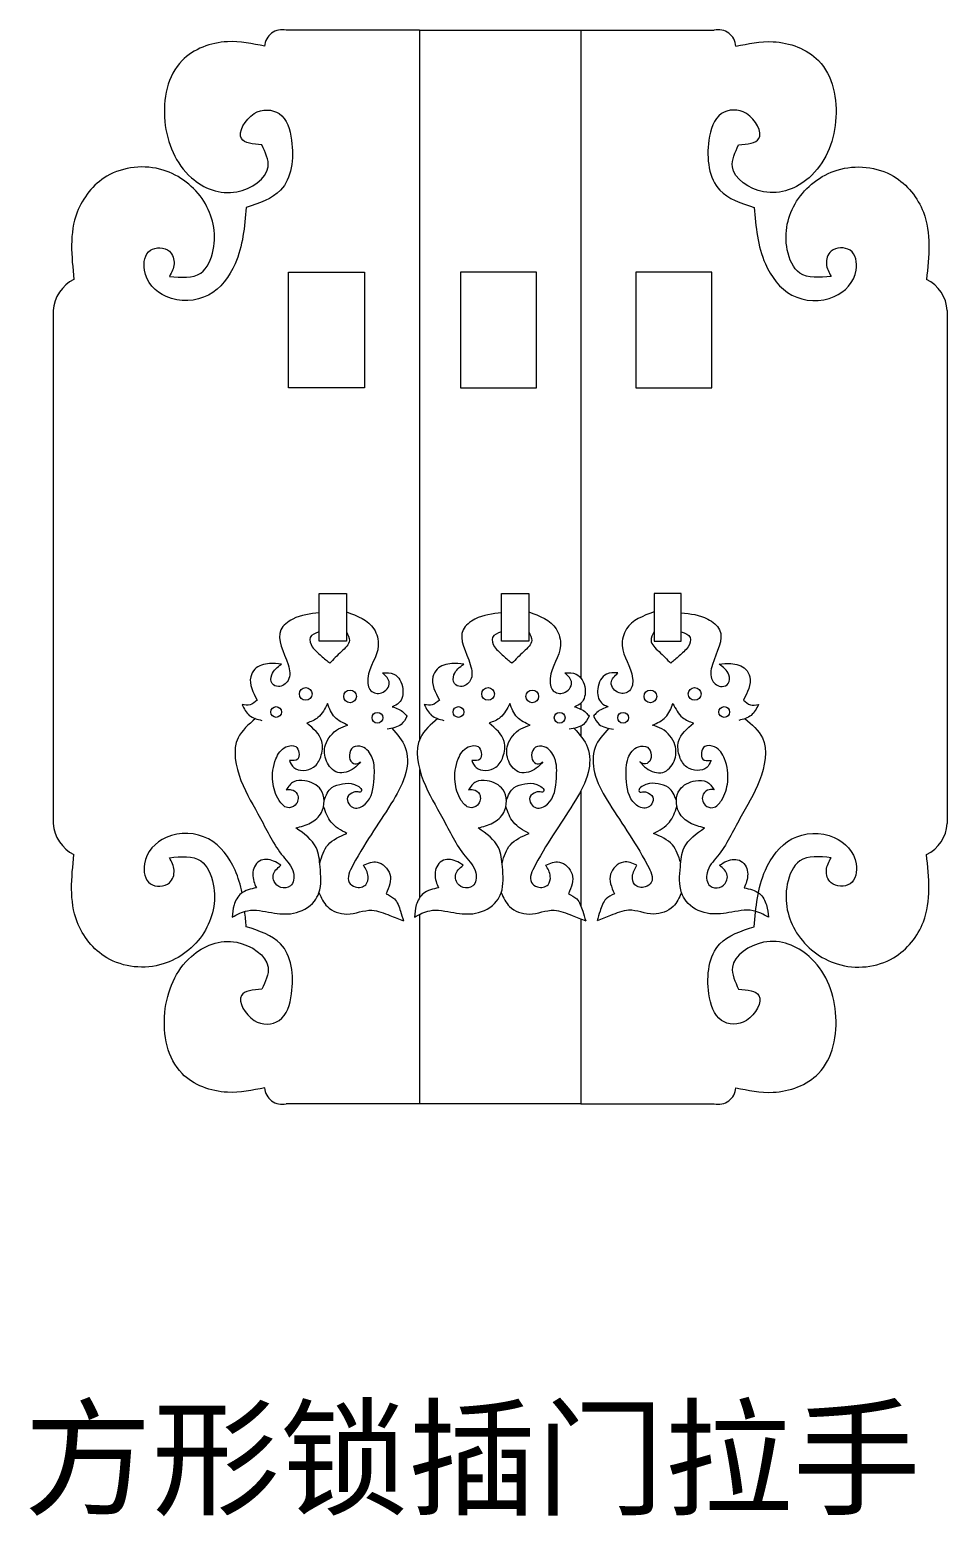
# Model space of a CAD drawing. Header units: millimetres. Extents: x -51923 to -51163, y -26833 to -26390.
# Drawn here: x -51559.07 to -51529.76, y -26600.87 to -26553.38 of the extents above; entities that cross this region are included whole.
import ezdxf

# ---------------------------------------------------------------- set-up
doc = ezdxf.new("R2010")
doc.units = ezdxf.units.MM
doc.header["$LTSCALE"] = 0.35
doc.styles.add('样式 1', font='simhei.ttf')

msp = doc.modelspace()

# ---------------------------------------------------------------- linework, layer by layer
at = {"lineweight": 13}
for p, q in [((-51546.617, -26553.392), (-51550.878, -26553.392)), ((-51546.617, -26553.392), (-51541.469, -26553.392)), ((-51546.617, -26553.392), (-51546.617, -26576.052)), ((-51541.469, -26553.392), (-51541.469, -26574.084)), ((-51541.469, -26553.392), (-51537.207, -26553.392)), ((-51558.321, -26562.35), (-51558.321, -26578.736)), ((-51529.764, -26562.35), (-51529.764, -26578.736)), ((-51541.469, -26574.894), (-51541.469, -26575.087)), ((-51541.469, -26575.627), (-51541.469, -26575.947)), ((-51546.617, -26577.01), (-51546.617, -26581.109)), ((-51541.469, -26577.7), (-51541.469, -26581.364)), ((-51546.617, -26581.642), (-51546.617, -26587.694)), ((-51541.469, -26581.787), (-51541.469, -26587.694)), ((-51546.617, -26587.694), (-51550.878, -26587.694)), ((-51541.469, -26587.694), (-51546.617, -26587.694)), ((-51541.469, -26587.694), (-51537.207, -26587.694))]:
    msp.add_line(p, q, dxfattribs=at)
for points in [[(-51550.806, -26561.127), (-51548.373, -26561.127), (-51548.373, -26564.822), (-51550.806, -26564.822)], [(-51542.883, -26561.127), (-51545.316, -26561.127), (-51545.316, -26564.822), (-51542.883, -26564.822)], [(-51537.28, -26561.127), (-51539.712, -26561.127), (-51539.712, -26564.822), (-51537.28, -26564.822)], [(-51549.824, -26571.388), (-51548.956, -26571.388), (-51548.956, -26572.912), (-51549.824, -26572.912)], [(-51544.002, -26571.388), (-51543.134, -26571.388), (-51543.134, -26572.912), (-51544.002, -26572.912)], [(-51538.262, -26571.388), (-51539.13, -26571.388), (-51539.13, -26572.912), (-51538.262, -26572.912)]]:
    msp.add_lwpolyline(points, close=True, dxfattribs=at)
for centre, radius in [((-51550.253, -26574.598), 0.203), ((-51548.84, -26574.678), 0.203), ((-51544.431, -26574.598), 0.203), ((-51543.019, -26574.678), 0.203), ((-51539.245, -26574.678), 0.203), ((-51537.833, -26574.598), 0.203), ((-51551.199, -26575.176), 0.172), ((-51547.966, -26575.359), 0.172), ((-51545.377, -26575.176), 0.172), ((-51542.144, -26575.359), 0.172), ((-51540.119, -26575.359), 0.172), ((-51536.887, -26575.176), 0.172)]:
    msp.add_circle(centre, radius, dxfattribs=at)
for centre, radius, start, end in [((-51551.012, -26553.931), 0.556, 76.0549, 177.2021), ((-51537.073, -26553.931), 0.556, 2.7979, 103.9451), ((-51557.129, -26562.426), 1.195, 116.2966, 176.3737), ((-51530.957, -26562.426), 1.195, 3.6263, 63.7034), ((-51557.129, -26578.66), 1.195, 183.6263, 243.7034), ((-51530.957, -26578.66), 1.195, 296.2966, 356.3737), ((-51551.012, -26587.155), 0.556, 182.7979, 283.9451), ((-51537.073, -26587.155), 0.556, 256.0549, 357.2021)]:
    msp.add_arc(centre, radius, start, end, dxfattribs=at)
for points in [[(-51551.567, -26553.904), (-51552.756, -26553.759), (-51554.205, -26554.358), (-51554.755, -26556.306), (-51553.906, -26558.103), (-51552.457, -26558.552), (-51551.457, -26557.753), (-51551.657, -26557.054)], [(-51536.518, -26553.904), (-51535.329, -26553.759), (-51533.88, -26554.358), (-51533.33, -26556.306), (-51534.18, -26558.103), (-51535.629, -26558.552), (-51536.628, -26557.753), (-51536.428, -26557.054)], [(-51551.657, -26557.054), (-51552.307, -26556.855), (-51551.907, -26556.056), (-51551.107, -26556.056), (-51550.708, -26556.905), (-51551.058, -26558.502), (-51552.157, -26559.052)], [(-51536.428, -26557.054), (-51535.779, -26556.855), (-51536.178, -26556.056), (-51536.978, -26556.056), (-51537.378, -26556.905), (-51537.028, -26558.502), (-51535.929, -26559.052)], [(-51554.61, -26561.255), (-51553.611, -26561.155), (-51553.211, -26560.406), (-51553.511, -26558.858), (-51554.81, -26557.86), (-51556.609, -26558.059), (-51557.558, -26559.208), (-51557.658, -26561.354)], [(-51533.476, -26561.255), (-51534.475, -26561.155), (-51534.875, -26560.406), (-51534.575, -26558.858), (-51533.276, -26557.86), (-51531.477, -26558.059), (-51530.527, -26559.208), (-51530.428, -26561.354)], [(-51552.157, -26559.052), (-51552.511, -26560.855), (-51553.361, -26561.854), (-51554.71, -26561.904), (-51555.409, -26561.055), (-51555.218, -26560.423), (-51554.61, -26560.456), (-51554.46, -26560.855), (-51554.61, -26561.255)], [(-51535.929, -26559.052), (-51535.574, -26560.855), (-51534.725, -26561.854), (-51533.376, -26561.904), (-51532.676, -26561.055), (-51532.867, -26560.423), (-51533.476, -26560.456), (-51533.625, -26560.855), (-51533.476, -26561.255)], [(-51549.824, -26572.01), (-51550.672, -26572.206), (-51551.048, -26572.549), (-51550.819, -26573.661), (-51550.819, -26574.167), (-51551.13, -26574.363), (-51551.326, -26574.265), (-51551.342, -26573.987), (-51551.032, -26573.645)], [(-51548.956, -26571.976), (-51548.075, -26572.523), (-51547.938, -26573.05), (-51548.27, -26574.104), (-51548.172, -26574.494), (-51547.836, -26574.566), (-51547.586, -26574.241), (-51547.801, -26573.928)], [(-51544.002, -26572.01), (-51544.85, -26572.206), (-51545.226, -26572.549), (-51544.998, -26573.661), (-51544.998, -26574.167), (-51545.308, -26574.363), (-51545.504, -26574.265), (-51545.521, -26573.987), (-51545.21, -26573.645)], [(-51543.134, -26571.976), (-51542.253, -26572.523), (-51542.116, -26573.05), (-51542.448, -26574.104), (-51542.351, -26574.494), (-51542.015, -26574.566), (-51541.765, -26574.241), (-51541.979, -26573.928)], [(-51539.13, -26571.976), (-51540.011, -26572.523), (-51540.147, -26573.05), (-51539.815, -26574.104), (-51539.913, -26574.494), (-51540.249, -26574.566), (-51540.499, -26574.241), (-51540.284, -26573.928)], [(-51538.262, -26572.01), (-51537.413, -26572.206), (-51537.038, -26572.549), (-51537.266, -26573.661), (-51537.266, -26574.167), (-51536.956, -26574.363), (-51536.759, -26574.265), (-51536.743, -26573.987), (-51537.054, -26573.645)], [(-51549.824, -26572.617), (-51550.11, -26572.791), (-51550.047, -26573.093), (-51549.904, -26573.251), (-51549.618, -26573.505), (-51549.489, -26573.616)], [(-51548.956, -26572.617), (-51548.859, -26572.888), (-51549.115, -26573.246), (-51549.489, -26573.616)], [(-51544.002, -26572.617), (-51544.288, -26572.791), (-51544.225, -26573.093), (-51544.082, -26573.251), (-51543.797, -26573.505), (-51543.667, -26573.616)], [(-51543.134, -26572.617), (-51543.037, -26572.888), (-51543.294, -26573.246), (-51543.667, -26573.616)], [(-51539.13, -26572.617), (-51539.226, -26572.888), (-51538.97, -26573.246), (-51538.597, -26573.616)], [(-51538.262, -26572.617), (-51537.975, -26572.791), (-51538.039, -26573.093), (-51538.182, -26573.251), (-51538.467, -26573.505), (-51538.597, -26573.616)], [(-51551.032, -26573.645), (-51551.408, -26573.628), (-51551.882, -26573.808), (-51552.012, -26574.053), (-51551.808, -26574.793)], [(-51545.21, -26573.645), (-51545.586, -26573.628), (-51546.06, -26573.808), (-51546.191, -26574.053), (-51545.987, -26574.793)], [(-51537.054, -26573.645), (-51536.678, -26573.628), (-51536.204, -26573.808), (-51536.073, -26574.053), (-51536.277, -26574.793)], [(-51547.801, -26573.928), (-51547.439, -26573.962), (-51547.155, -26574.434), (-51547.279, -26574.884), (-51547.49, -26575.008)], [(-51541.979, -26573.928), (-51541.617, -26573.962), (-51541.333, -26574.434), (-51541.457, -26574.884), (-51541.668, -26575.008)], [(-51540.284, -26573.928), (-51540.647, -26573.962), (-51540.93, -26574.434), (-51540.807, -26574.884), (-51540.595, -26575.008)], [(-51551.808, -26574.793), (-51552.034, -26574.946), (-51552.291, -26574.938)], [(-51552.291, -26574.938), (-51552.057, -26575.283), (-51551.661, -26575.445)], [(-51549.561, -26574.899), (-51549.865, -26575.354), (-51550.219, -26575.531)], [(-51548.906, -26575.596), (-51549.325, -26575.342), (-51549.561, -26574.899)], [(-51547.49, -26575.008), (-51547.128, -26575.192), (-51547.022, -26575.313)], [(-51545.987, -26574.793), (-51546.212, -26574.946), (-51546.47, -26574.938)], [(-51546.47, -26574.938), (-51546.235, -26575.283), (-51545.839, -26575.445)], [(-51543.74, -26574.899), (-51544.043, -26575.354), (-51544.398, -26575.531)], [(-51543.085, -26575.596), (-51543.503, -26575.342), (-51543.74, -26574.899)], [(-51541.668, -26575.008), (-51541.307, -26575.192), (-51541.201, -26575.313)], [(-51540.595, -26575.008), (-51540.957, -26575.192), (-51541.063, -26575.313)], [(-51539.179, -26575.596), (-51538.761, -26575.342), (-51538.524, -26574.899)], [(-51538.524, -26574.899), (-51538.22, -26575.354), (-51537.866, -26575.531)], [(-51535.794, -26574.938), (-51536.029, -26575.283), (-51536.424, -26575.445)], [(-51536.277, -26574.793), (-51536.052, -26574.946), (-51535.794, -26574.938)], [(-51551.86, -26575.388), (-51552.415, -26575.998), (-51552.323, -26577.363), (-51551.701, -26578.575), (-51550.98, -26579.787), (-51550.648, -26580.314), (-51550.745, -26580.734), (-51551.052, -26580.782), (-51551.262, -26580.589), (-51551.294, -26580.395), (-51551.052, -26580.072)], [(-51550.776, -26576.722), (-51550.637, -26576.95), (-51550.004, -26576.937), (-51549.777, -26576.609), (-51549.739, -26576.116), (-51550.219, -26575.531)], [(-51548.503, -26576.764), (-51548.712, -26576.971), (-51549.235, -26577.105), (-51549.594, -26576.749), (-51549.624, -26576.226), (-51549.205, -26575.716), (-51548.906, -26575.596)], [(-51547.509, -26575.696), (-51547.074, -26576.31), (-51547.055, -26577.111), (-51547.456, -26577.988), (-51548.746, -26580.067), (-51548.867, -26580.62), (-51548.674, -26580.765), (-51548.337, -26580.693), (-51548.265, -26580.428), (-51548.41, -26580.067)], [(-51547.022, -26575.313), (-51547.204, -26575.57), (-51547.658, -26575.721)], [(-51546.038, -26575.388), (-51546.593, -26575.998), (-51546.502, -26577.363), (-51545.879, -26578.575), (-51545.158, -26579.787), (-51544.826, -26580.314), (-51544.923, -26580.734), (-51545.23, -26580.782), (-51545.44, -26580.589), (-51545.472, -26580.395), (-51545.23, -26580.072)], [(-51544.955, -26576.722), (-51544.815, -26576.95), (-51544.183, -26576.937), (-51543.955, -26576.609), (-51543.917, -26576.116), (-51544.398, -26575.531)], [(-51542.681, -26576.764), (-51542.89, -26576.971), (-51543.413, -26577.105), (-51543.773, -26576.749), (-51543.803, -26576.226), (-51543.384, -26575.716), (-51543.085, -26575.596)], [(-51541.687, -26575.696), (-51541.253, -26576.31), (-51541.233, -26577.111), (-51541.634, -26577.988), (-51542.925, -26580.067), (-51543.045, -26580.62), (-51542.853, -26580.765), (-51542.516, -26580.693), (-51542.443, -26580.428), (-51542.588, -26580.067)], [(-51541.201, -26575.313), (-51541.382, -26575.57), (-51541.836, -26575.721)], [(-51540.577, -26575.696), (-51541.011, -26576.31), (-51541.03, -26577.111), (-51540.63, -26577.988), (-51539.339, -26580.067), (-51539.219, -26580.62), (-51539.411, -26580.765), (-51539.748, -26580.693), (-51539.82, -26580.428), (-51539.676, -26580.067)], [(-51541.063, -26575.313), (-51540.881, -26575.57), (-51540.428, -26575.721)], [(-51539.583, -26576.764), (-51539.374, -26576.971), (-51538.85, -26577.105), (-51538.491, -26576.749), (-51538.461, -26576.226), (-51538.88, -26575.716), (-51539.179, -26575.596)], [(-51537.309, -26576.722), (-51537.448, -26576.95), (-51538.081, -26576.937), (-51538.309, -26576.609), (-51538.347, -26576.116), (-51537.866, -26575.531)], [(-51536.226, -26575.388), (-51535.671, -26575.998), (-51535.762, -26577.363), (-51536.385, -26578.575), (-51537.106, -26579.787), (-51537.437, -26580.314), (-51537.34, -26580.734), (-51537.034, -26580.782), (-51536.824, -26580.589), (-51536.791, -26580.395), (-51537.034, -26580.072)], [(-51550.875, -26577.659), (-51550.718, -26577.659), (-51550.527, -26577.799), (-51550.588, -26578.15), (-51550.838, -26578.23), (-51551.109, -26577.999), (-51551.308, -26577.406), (-51551.207, -26576.673), (-51550.89, -26576.293), (-51550.574, -26576.28), (-51550.473, -26576.47), (-51550.511, -26576.685), (-51550.776, -26576.722)], [(-51549.67, -26578), (-51549.42, -26577.591), (-51549.083, -26577.47), (-51548.698, -26577.495), (-51548.482, -26577.711), (-51548.514, -26577.741), (-51548.585, -26577.729), (-51548.715, -26577.741), (-51548.917, -26577.895), (-51548.881, -26578.108), (-51548.715, -26578.239), (-51548.36, -26578.12), (-51548.069, -26577.287), (-51548.129, -26576.645), (-51548.458, -26576.286), (-51548.742, -26576.301), (-51548.862, -26576.555), (-51548.772, -26576.794), (-51548.593, -26576.824), (-51548.503, -26576.764)], [(-51545.053, -26577.659), (-51544.896, -26577.659), (-51544.706, -26577.799), (-51544.766, -26578.15), (-51545.017, -26578.23), (-51545.288, -26577.999), (-51545.486, -26577.406), (-51545.385, -26576.673), (-51545.068, -26576.293), (-51544.752, -26576.28), (-51544.651, -26576.47), (-51544.689, -26576.685), (-51544.955, -26576.722)], [(-51543.848, -26578), (-51543.599, -26577.591), (-51543.262, -26577.47), (-51542.877, -26577.495), (-51542.66, -26577.711), (-51542.692, -26577.741), (-51542.763, -26577.729), (-51542.894, -26577.741), (-51543.095, -26577.895), (-51543.06, -26578.108), (-51542.894, -26578.239), (-51542.538, -26578.12), (-51542.248, -26577.287), (-51542.307, -26576.645), (-51542.636, -26576.286), (-51542.92, -26576.301), (-51543.04, -26576.555), (-51542.95, -26576.794), (-51542.771, -26576.824), (-51542.681, -26576.764)], [(-51538.416, -26578), (-51538.665, -26577.591), (-51539.002, -26577.47), (-51539.387, -26577.495), (-51539.604, -26577.711), (-51539.572, -26577.741), (-51539.501, -26577.729), (-51539.37, -26577.741), (-51539.169, -26577.895), (-51539.204, -26578.108), (-51539.37, -26578.239), (-51539.726, -26578.12), (-51540.016, -26577.287), (-51539.956, -26576.645), (-51539.627, -26576.286), (-51539.343, -26576.301), (-51539.224, -26576.555), (-51539.313, -26576.794), (-51539.493, -26576.824), (-51539.583, -26576.764)], [(-51537.21, -26577.659), (-51537.367, -26577.659), (-51537.558, -26577.799), (-51537.498, -26578.15), (-51537.247, -26578.23), (-51536.976, -26577.999), (-51536.778, -26577.406), (-51536.879, -26576.673), (-51537.195, -26576.293), (-51537.512, -26576.28), (-51537.613, -26576.47), (-51537.575, -26576.685), (-51537.309, -26576.722)], [(-51550.57, -26578.88), (-51550.101, -26578.717), (-51549.755, -26578.391), (-51549.775, -26577.659), (-51550.284, -26577.374), (-51550.638, -26577.406), (-51550.875, -26577.659)], [(-51544.748, -26578.88), (-51544.279, -26578.717), (-51543.933, -26578.391), (-51543.954, -26577.659), (-51544.463, -26577.374), (-51544.816, -26577.406), (-51545.053, -26577.659)], [(-51537.516, -26578.88), (-51537.984, -26578.717), (-51538.33, -26578.391), (-51538.31, -26577.659), (-51537.801, -26577.374), (-51537.448, -26577.406), (-51537.21, -26577.659)], [(-51548.939, -26579.057), (-51549.444, -26578.697), (-51549.685, -26578.192)], [(-51543.117, -26579.057), (-51543.623, -26578.697), (-51543.863, -26578.192)], [(-51539.146, -26579.057), (-51538.641, -26578.697), (-51538.401, -26578.192)], [(-51552.606, -26581.729), (-51552.117, -26581.525), (-51551.344, -26581.586), (-51550.651, -26581.606), (-51549.979, -26581.22), (-51549.836, -26580.955), (-51549.796, -26580.121), (-51549.918, -26579.51), (-51550.57, -26578.88)], [(-51546.784, -26581.729), (-51546.296, -26581.525), (-51545.522, -26581.586), (-51544.829, -26581.606), (-51544.157, -26581.22), (-51544.015, -26580.955), (-51543.974, -26580.121), (-51544.096, -26579.51), (-51544.748, -26578.88)], [(-51535.479, -26581.729), (-51535.968, -26581.525), (-51536.742, -26581.586), (-51537.434, -26581.606), (-51538.106, -26581.22), (-51538.249, -26580.955), (-51538.29, -26580.121), (-51538.168, -26579.51), (-51537.516, -26578.88)], [(-51535.929, -26582.035), (-51535.574, -26580.231), (-51534.725, -26579.232), (-51533.376, -26579.182), (-51532.676, -26580.031), (-51532.867, -26580.663), (-51533.476, -26580.63), (-51533.625, -26580.231), (-51533.476, -26579.832)], [(-51549.807, -26579.998), (-51549.541, -26579.418), (-51548.939, -26579.057)], [(-51543.985, -26579.998), (-51543.719, -26579.418), (-51543.117, -26579.057)], [(-51538.279, -26579.998), (-51538.545, -26579.418), (-51539.146, -26579.057)], [(-51554.61, -26579.832), (-51553.611, -26579.931), (-51553.211, -26580.68), (-51553.511, -26582.228), (-51554.81, -26583.227), (-51556.609, -26583.027), (-51557.558, -26581.879), (-51557.658, -26579.732)], [(-51551.052, -26580.072), (-51551.282, -26579.938), (-51551.73, -26579.938), (-51551.893, -26580.121), (-51551.914, -26580.589), (-51551.832, -26580.792)], [(-51548.41, -26580.067), (-51547.976, -26579.971), (-51547.567, -26580.356), (-51547.688, -26580.981)], [(-51545.23, -26580.072), (-51545.461, -26579.938), (-51545.909, -26579.938), (-51546.072, -26580.121), (-51546.092, -26580.589), (-51546.011, -26580.792)], [(-51542.588, -26580.067), (-51542.155, -26579.971), (-51541.746, -26580.356), (-51541.866, -26580.981)], [(-51539.676, -26580.067), (-51540.109, -26579.971), (-51540.518, -26580.356), (-51540.398, -26580.981)], [(-51537.034, -26580.072), (-51536.803, -26579.938), (-51536.355, -26579.938), (-51536.192, -26580.121), (-51536.172, -26580.589), (-51536.253, -26580.792)], [(-51533.476, -26579.832), (-51534.475, -26579.931), (-51534.875, -26580.68), (-51534.575, -26582.228), (-51533.276, -26583.227), (-51531.477, -26583.027), (-51530.527, -26581.879), (-51530.428, -26579.732)], [(-51551.832, -26580.792), (-51552.321, -26580.976), (-51552.545, -26581.342), (-51552.606, -26581.729)], [(-51546.011, -26580.792), (-51546.499, -26580.976), (-51546.723, -26581.342), (-51546.784, -26581.729)], [(-51536.253, -26580.792), (-51535.764, -26580.976), (-51535.54, -26581.342), (-51535.479, -26581.729)], [(-51549.833, -26580.944), (-51549.565, -26581.39), (-51548.939, -26581.63), (-51548.145, -26581.51), (-51547.567, -26581.678), (-51547.134, -26581.847)], [(-51547.688, -26580.981), (-51547.423, -26581.149), (-51547.23, -26581.534), (-51547.134, -26581.847)], [(-51544.011, -26580.944), (-51543.743, -26581.39), (-51543.117, -26581.63), (-51542.323, -26581.51), (-51541.746, -26581.678), (-51541.312, -26581.847)], [(-51541.866, -26580.981), (-51541.601, -26581.149), (-51541.409, -26581.534), (-51541.312, -26581.847)], [(-51538.253, -26580.944), (-51538.521, -26581.39), (-51539.146, -26581.63), (-51539.941, -26581.51), (-51540.518, -26581.678), (-51540.951, -26581.847)], [(-51540.398, -26580.981), (-51540.663, -26581.149), (-51540.855, -26581.534), (-51540.951, -26581.847)], [(-51551.657, -26584.032), (-51552.307, -26584.231), (-51551.907, -26585.03), (-51551.107, -26585.03), (-51550.708, -26584.181), (-51551.058, -26582.584), (-51552.157, -26582.035)], [(-51536.428, -26584.032), (-51535.779, -26584.231), (-51536.178, -26585.03), (-51536.978, -26585.03), (-51537.378, -26584.181), (-51537.028, -26582.584), (-51535.929, -26582.035)], [(-51551.567, -26587.182), (-51552.756, -26587.327), (-51554.205, -26586.728), (-51554.755, -26584.781), (-51553.906, -26582.983), (-51552.457, -26582.534), (-51551.457, -26583.333), (-51551.657, -26584.032)], [(-51536.518, -26587.182), (-51535.329, -26587.327), (-51533.88, -26586.728), (-51533.33, -26584.781), (-51534.18, -26582.983), (-51535.629, -26582.534), (-51536.628, -26583.333), (-51536.428, -26584.032)]]:
    msp.add_spline(points, degree=3, dxfattribs=at)
msp.add_open_spline([(-51552.29, -26580.951), (-51552.339, -26580.706), (-51552.529, -26580.044), (-51553.259, -26579.045), (-51554.704, -26578.97), (-51555.522, -26579.817), (-51555.357, -26580.789), (-51554.57, -26580.761), (-51554.4, -26580.215), (-51554.54, -26579.959), (-51554.61, -26579.832)], degree=3, knots=[0.522326, 0.522326, 0.522326, 0.522326, 0.884128, 1.51471, 2.164085, 2.693137, 3.010796, 3.303837, 3.509043, 3.714249, 3.714249, 3.714249, 3.714249], dxfattribs=at)
msp.add_open_spline([(-51552.157, -26582.035), (-51552.171, -26581.871), (-51552.184, -26581.708), (-51552.202, -26581.546)], degree=3, dxfattribs=at)

# ---------------------------------------------------------------- texts
at = {"lineweight": 5, "insert": (-51559.259, -26597.522), "char_height": 3, "width": 203.68208, "attachment_point": 1, "style": '样式 1'}
msp.add_mtext('{\\fSimSun|b0|i0|c134|p54;方形锁插门拉手}', dxfattribs=at)

doc.saveas('drawing.dxf')
